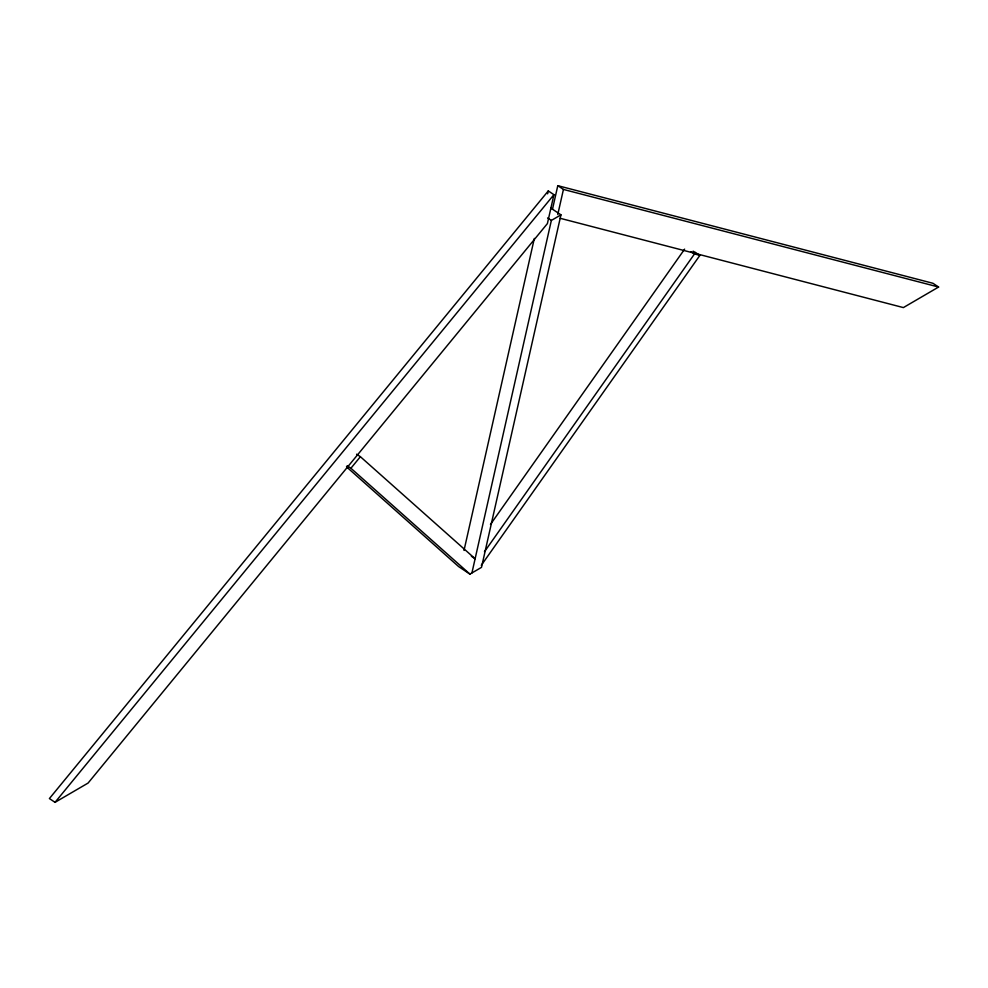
<?xml version="1.0" encoding="UTF-8"?>
<svg xmlns="http://www.w3.org/2000/svg" width="988" height="988" viewBox="0 0 988 988"><rect width="100%" height="100%" fill="white"/><g stroke="black" fill="none" stroke-linecap="round" stroke-linejoin="round"><path stroke-width="1.48" d="M464.014 550.44L534.335 238.417M547.624 193.809L548.278 190.919L553.922 194.673L547.401 223.584L88.08 783.064L55.044 802.33L49.4 798.563L548.278 190.919M552.465 209.295L557.788 185.67L932.956 283.284L938.6 287.039L903.378 307.589L560.097 218.274M471.918 572.954L551.353 220.435L560.949 214.841L550.921 208.159M557.775 214.544L563.432 189.437L557.788 185.67M560.949 214.841L481.502 567.359L469.93 574.114L458.642 566.593L346.492 466.83M490.48 524.418L684.622 249.137M484.429 551.81L694.539 253.891L699.85 255.423L481.267 565.346M55.044 802.33L553.922 194.673M347.146 465.743L350.901 468.25L360.385 456.703L475.117 558.751L471.362 556.244M563.432 189.437L938.6 287.039M695.33 252.409L699.85 255.423M693.144 251.162L695.404 252.669M691.155 251.631L694.539 253.891M547.599 217.928L551.353 220.435M356.619 454.196L360.385 456.703M350.901 468.25L469.93 574.114"/></g></svg>
